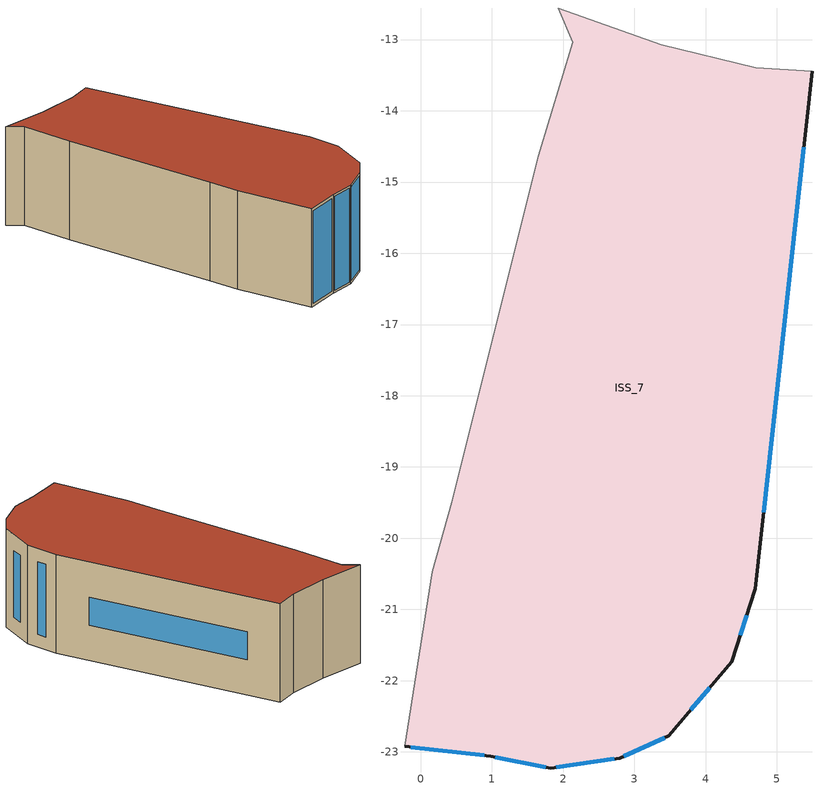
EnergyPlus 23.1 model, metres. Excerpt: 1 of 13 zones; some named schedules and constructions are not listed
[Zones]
ISS_7
 floor outside (90.1-2019 Nonresidential CZ 0 Exterior Floor (Mass)): -0.22,-22.92 0.16,-20.47 0.44,-19.49 1.65,-14.64 2.13,-13.04 1.93,-12.56 3.38,-13.07 4.71,-13.4 5.5,-13.44 4.7,-20.71 4.37,-21.73 3.48,-22.77 2.8,-23.09 1.83,-23.22 0.98,-23.06 z9
 wall outside (90.1-2019 Nonresidential CZ 0 Exterior Wall (Mass)): -0.22,-22.92 0.98,-23.06 1.83,-23.22 2.8,-23.09 3.48,-22.77 4.37,-21.73 4.7,-20.71 5.5,-13.44 z9:12
 wall to ISS_0 (Interior Partition (Mass)_FLIPPED): 5.5,-13.44 4.71,-13.4 3.38,-13.07 1.93,-12.56 2.13,-13.04 1.65,-14.64 0.44,-19.49 z9:12
 wall to ISS_11 (Interior Partition (Mass)): 0.44,-19.49 0.16,-20.47 -0.22,-22.92 z9:12
 window (90.1-2019 Nonresidential CZ 0 Glazing (Operable)): -0.13,-22.93 0.89,-23.05 z9.09:11.91; 1.05,-23.07 1.76,-23.21 z9.07:11.93; 1.9,-23.21 2.72,-23.1 z9.08:11.92; 2.85,-23.06 3.43,-22.8 z9.06:11.94; 3.8,-22.41 4.06,-22.1 z9.48:11.52; 4.49,-21.36 4.58,-21.08 z9.39:11.61; 4.81,-19.64 5.38,-14.51 z10.07:10.93
 roof outside (90.1-2019 Nonresidential CZ 0 Exterior Roof (Mass)): -0.22,-22.92 0.98,-23.06 1.83,-23.22 2.8,-23.09 3.48,-22.77 4.37,-21.73 4.7,-20.71 5.5,-13.44 4.71,-13.4 3.38,-13.07 1.93,-12.56 2.13,-13.04 1.65,-14.64 0.44,-19.49 0.16,-20.47 z12
[Schedule:Week:Daily]
CoolAvail_ISS_9_2: fefa7470-6499-4d9c-b07b-9c7f88e447d1, a7dcafae-2906-446c-9b26-0086116a9b99, 3c5e5518-20ab-4da8-b48c-757ccb7e7b16, 54ed71e1-a682-4fa7-a082-a69a991a5405, 836c73d3-2576-4144-97e6-c70854d764d6, 880b13ef-80d1-48a6-8c94-5c4a55c71318, fa33bd47-d0f2-41b1-b05b-c4f59bf5be52, fefa7470-6499-4d9c-b07b-9c7f88e447d1, fefa7470-6499-4d9c-b07b-9c7f88e447d1, fefa7470-6499-4d9c-b07b-9c7f88e447d1, fefa7470-6499-4d9c-b07b-9c7f88e447d1, fefa7470-6499-4d9c-b07b-9c7f88e447d1
CoolAvail_ISS_9_3: a964d107-99e5-4c3f-80a4-b375b6296ccf, 2bf5643d-2712-495e-b11b-f71902a6beb9, 5cc6bdb1-05a1-42f5-8221-9d794d79924b, 2a3339b3-e2e2-45cf-b4ec-3f7e3fbc4b55, 3115536e-5706-4f12-9700-b6739fd72d3d, a417bc9b-de5d-478e-ac5a-152c6a4f7a89, fb0c9244-f965-4aaa-a2ea-ef8543a84256, a964d107-99e5-4c3f-80a4-b375b6296ccf, a964d107-99e5-4c3f-80a4-b375b6296ccf, a964d107-99e5-4c3f-80a4-b375b6296ccf, a964d107-99e5-4c3f-80a4-b375b6296ccf, a964d107-99e5-4c3f-80a4-b375b6296ccf
CoolAvail_ISS_9_4: 6da0d640-41d6-4d81-b6cd-84a96e27eb92, dc335e7b-e40b-45d7-a3b8-b3f38785f657, 0a8c2671-be92-4c7e-aefa-c823da672600, 25096b80-bc5d-4046-ae34-9a421a7ba3f3, 17924a3c-c327-41d2-8c3e-03fad28696f8, 5b6cb459-1bee-44b7-8ed4-1532ec9fd585, dc335e7b-e40b-45d7-a3b8-b3f38785f657, 6da0d640-41d6-4d81-b6cd-84a96e27eb92, 6da0d640-41d6-4d81-b6cd-84a96e27eb92, 6da0d640-41d6-4d81-b6cd-84a96e27eb92, 6da0d640-41d6-4d81-b6cd-84a96e27eb92, 6da0d640-41d6-4d81-b6cd-84a96e27eb92
CoolAvail_ISS_9_5: 1b2b79ad-1cd5-4e6e-8a93-2c334258d025, 7fac5dca-6247-45cd-8dfd-59ff1113f6d2, 0d3f302e-39b3-46db-91ad-ebb567b88478, 2ed8bb58-8f91-4013-ab6e-6fc83ace663d, 6d769ada-60ce-4cc0-b9dc-2cb87715f69f, 34333be0-0b36-417a-bdaa-6125df437898, 1771ffd5-caa0-4928-820c-20e77cdef4f0, 1b2b79ad-1cd5-4e6e-8a93-2c334258d025, 1b2b79ad-1cd5-4e6e-8a93-2c334258d025, 1b2b79ad-1cd5-4e6e-8a93-2c334258d025, 1b2b79ad-1cd5-4e6e-8a93-2c334258d025, 1b2b79ad-1cd5-4e6e-8a93-2c334258d025
CoolAvail_ISS_9_6: 5786a1c6-38cc-438a-a068-25cba8108d9f, 99714c36-b1d6-4269-a341-3a8989bea4df, b6e89017-2100-4019-9f46-5af95941ae45, ad3a6a62-cc7b-4c7e-a7e5-a267f50f4db2, 9b5191b9-2555-434d-b0ed-037681804869, 77e88983-67f6-4b44-98dd-3054537edaa1, dbd4606c-3431-4140-add9-9da3cfab12af, 5786a1c6-38cc-438a-a068-25cba8108d9f, 5786a1c6-38cc-438a-a068-25cba8108d9f, 5786a1c6-38cc-438a-a068-25cba8108d9f, 5786a1c6-38cc-438a-a068-25cba8108d9f, 5786a1c6-38cc-438a-a068-25cba8108d9f
CoolAvail_ISS_9_7: c21ce18f-258a-42b2-8b25-b9ab2e27f413, b43b7172-e3fb-4373-bdc9-8f749b47d15a, bf85736a-8573-442e-bd85-ff585c752e59, 517003f4-7d9d-40fb-96d9-487fb39c5bf8, d911e7df-975a-4f11-9ff0-e05dcd8c4814, ecacc597-b4bd-4c38-8eed-319bf132f5de, d5c7f0f5-559e-4bac-bf6a-45cfbae4ef2a, c21ce18f-258a-42b2-8b25-b9ab2e27f413, c21ce18f-258a-42b2-8b25-b9ab2e27f413, c21ce18f-258a-42b2-8b25-b9ab2e27f413, c21ce18f-258a-42b2-8b25-b9ab2e27f413, c21ce18f-258a-42b2-8b25-b9ab2e27f413
CoolAvail_ISS_9_8: c855a87a-381b-46c5-9509-19cdc15a7f16, 301e79a2-4036-4552-9288-b8d9b4fa0011, 93b745e8-7b9f-4e30-bf71-441b1fdfacd8, e88b8bb8-62ab-4327-a7bc-c4fc003f64de, bbe2ed1d-55af-43bf-9d37-65de6e4a3dd3, 0d434c85-d0d1-4a07-af58-6785c255dbec, 12531b47-a778-409a-afc3-5f5a1a383e38, c855a87a-381b-46c5-9509-19cdc15a7f16, c855a87a-381b-46c5-9509-19cdc15a7f16, c855a87a-381b-46c5-9509-19cdc15a7f16, c855a87a-381b-46c5-9509-19cdc15a7f16, c855a87a-381b-46c5-9509-19cdc15a7f16
CoolAvail_ISS_9_9: 0e76d949-a282-46ec-b801-109060926de2, b4f32424-d3d6-4af7-a79c-c04e2e11757a, 12531b47-a778-409a-afc3-5f5a1a383e38, e719e640-7e00-489b-8edd-bfe7804a2d2a, b5618662-c7cc-49cd-b34e-3453c7b254f5, 1922962d-f5d9-4df7-88ca-7a33a5eb062f, dd18dc81-d582-4864-a0d4-3ada93574e7f, 0e76d949-a282-46ec-b801-109060926de2, 0e76d949-a282-46ec-b801-109060926de2, 0e76d949-a282-46ec-b801-109060926de2, 0e76d949-a282-46ec-b801-109060926de2, 0e76d949-a282-46ec-b801-109060926de2
CoolAvail_ISS_9_10: f2bd7b92-6a91-4a89-8048-be345e62b38b, 12531b47-a778-409a-afc3-5f5a1a383e38, cb1b75e0-4137-4ada-927f-2a61dd554a3e, 09a565fc-3c68-4068-ac26-319aca6ba4b6, 816801dc-b40d-4246-9c25-0442f06b9d2d, 4eb1512c-ff09-472e-9494-275f9ae03200, 5d9c1a4a-b97f-4733-94bd-e5325f87bb21, f2bd7b92-6a91-4a89-8048-be345e62b38b, f2bd7b92-6a91-4a89-8048-be345e62b38b, f2bd7b92-6a91-4a89-8048-be345e62b38b, f2bd7b92-6a91-4a89-8048-be345e62b38b, f2bd7b92-6a91-4a89-8048-be345e62b38b
CoolAvail_ISS_9_11: 12531b47-a778-409a-afc3-5f5a1a383e38, 2626e346-23d2-4094-83a7-631a79799c78, 0bedf773-e20a-4acd-be5e-dfccc22e870d, 24e94fec-3535-439c-998b-a71de5d75a6d, d685fd45-53cd-4718-a5ea-5b6e2e856276, 3d46383b-c6ac-4ba4-9cc0-c0f1da04c7fa, 770208d9-5b4d-4cf1-9200-3452b372fe61, 12531b47-a778-409a-afc3-5f5a1a383e38, 12531b47-a778-409a-afc3-5f5a1a383e38, 12531b47-a778-409a-afc3-5f5a1a383e38, 12531b47-a778-409a-afc3-5f5a1a383e38, 12531b47-a778-409a-afc3-5f5a1a383e38
CoolAvail_ISS_9_12: 2a49bd9e-9915-47a3-954b-a32c9e47500b, 9e08d60f-c9da-484f-bf9e-7837ddd3a511, 85e938f2-61f0-4092-8ec3-83b8dffe3a66, 8ebf287d-460c-41da-8c03-126490aeafa5, 22e4fa96-4470-425b-901e-3615cbdfe0e1, 40eb410b-8b97-46fa-b254-2115dea6cfaa, 4159b8c2-2a64-4123-9940-32357fc1731d, 2a49bd9e-9915-47a3-954b-a32c9e47500b, 2a49bd9e-9915-47a3-954b-a32c9e47500b, 2a49bd9e-9915-47a3-954b-a32c9e47500b, 2a49bd9e-9915-47a3-954b-a32c9e47500b, 2a49bd9e-9915-47a3-954b-a32c9e47500b
CoolAvail_ISS_9_13: 384848ea-7a93-4560-b8ee-ec5266d10625, 614eb25d-e5b8-4107-b54b-5d4158fd9056, 59b33663-589d-48c1-a5c1-6e20830883ec, 6ba29500-ac7b-4d70-ac47-6c007b368cfb, 132cd3ec-a83f-49cf-8648-a09370be4941, f1fc106d-a514-46ef-bff2-05a4dc8aca2f, bdc6b1a4-79d0-4c65-b25e-944cb2d2051c, 384848ea-7a93-4560-b8ee-ec5266d10625, 384848ea-7a93-4560-b8ee-ec5266d10625, 384848ea-7a93-4560-b8ee-ec5266d10625, 384848ea-7a93-4560-b8ee-ec5266d10625, 384848ea-7a93-4560-b8ee-ec5266d10625
CoolAvail_ISS_9_14: da2abcf1-a83d-4caf-99ac-7c2a62dbec30, 70f22cb4-fad8-4aff-b708-de0332d0e58b, b07bd2ae-9cba-45b5-94c7-ce2a78ca4f52, ad638a53-e99d-4644-a045-98fca4859651, fa417855-4ce0-4d2e-8270-c4067d276175, e9d39820-b5ab-4219-8fdb-1f6ea82e7d9a, e7a75f08-2c2f-4d5a-9285-086150afe440, da2abcf1-a83d-4caf-99ac-7c2a62dbec30, da2abcf1-a83d-4caf-99ac-7c2a62dbec30, da2abcf1-a83d-4caf-99ac-7c2a62dbec30, da2abcf1-a83d-4caf-99ac-7c2a62dbec30, da2abcf1-a83d-4caf-99ac-7c2a62dbec30
CoolAvail_ISS_9_15: bf8d8d08-b5da-4eab-ab81-c7e2bc4feb84, 46694bac-1659-4936-ac25-1dc587c6151e, a7b93b7c-bb0d-4569-8ab5-263289a88eca, a6f73b0e-533f-4f09-9ae1-883daf27fab8, 7b0ea395-4744-4def-9f57-029d3dd74e19, 08c1e39c-960a-433e-9073-45c2b326f8cf, 9e58fef7-265b-4234-b35d-6513099853ff, bf8d8d08-b5da-4eab-ab81-c7e2bc4feb84, bf8d8d08-b5da-4eab-ab81-c7e2bc4feb84, bf8d8d08-b5da-4eab-ab81-c7e2bc4feb84, bf8d8d08-b5da-4eab-ab81-c7e2bc4feb84, bf8d8d08-b5da-4eab-ab81-c7e2bc4feb84
CoolAvail_ISS_9_16: 3b99b908-b67b-4082-9c57-f14cd4e20175, dcbf5a53-533c-48f1-bc7a-10c307c2ce74, 621fc430-6fa7-41aa-8575-27ae71a9f12b, 200463b3-062d-4a1d-bf36-fed1ff2f7d55, 7b2f8ec2-5717-4fe3-bdd1-4fc2317bb685, e6926a56-27a5-4f4a-8ddb-61bd12851976, b85d8ef4-832d-42d6-8bbc-591c5725e4ae, 3b99b908-b67b-4082-9c57-f14cd4e20175, 3b99b908-b67b-4082-9c57-f14cd4e20175, 3b99b908-b67b-4082-9c57-f14cd4e20175, 3b99b908-b67b-4082-9c57-f14cd4e20175, 3b99b908-b67b-4082-9c57-f14cd4e20175
CoolAvail_ISS_9_17: faf318e1-52bb-44b2-9559-41b3001244a9, c66cfd29-5af9-4e6c-a3ee-f7fb6640c622, fb7c023f-ec03-413f-b07d-d92b9ac5b466, 46f68e28-e864-40da-a2bf-d5357412eaba, 4700d6ba-9606-44f7-8714-5d4f0055c1bd, 7d5eb8ac-639b-46e3-bfbf-afe987bda89d, bb15e84b-718d-49d9-a2ed-4de5b00f072d, faf318e1-52bb-44b2-9559-41b3001244a9, faf318e1-52bb-44b2-9559-41b3001244a9, faf318e1-52bb-44b2-9559-41b3001244a9, faf318e1-52bb-44b2-9559-41b3001244a9, faf318e1-52bb-44b2-9559-41b3001244a9
CoolAvail_ISS_9_18: c71ad370-f608-45ec-94ff-412ab9c8d591, dc39d774-00dd-4167-add5-508ae4c5a254, aaaaf936-ef6c-4fa6-9fe8-a1a3edeff047, c71ad370-f608-45ec-94ff-412ab9c8d591, 85667b0f-253c-4fc0-b1a3-b59c0e00e3e3, f12a5308-02be-4f39-b291-fa425260f8d2, 39a611e9-6e07-44f2-bfbf-68aadf2830ba, c71ad370-f608-45ec-94ff-412ab9c8d591, c71ad370-f608-45ec-94ff-412ab9c8d591, c71ad370-f608-45ec-94ff-412ab9c8d591, c71ad370-f608-45ec-94ff-412ab9c8d591, c71ad370-f608-45ec-94ff-412ab9c8d591
CoolAvail_ISS_9_19: cf4da5fc-813a-42c6-a8cf-2b9b26fcd408, 5b5307dd-8704-4429-9e64-81538c3ab81d, 72f27e0f-b599-4d81-9918-0a94f5cc3f49, 47d734c6-dcec-4011-bd95-46f6d7a86160, 9cf70d63-5f0f-41fb-a418-96e44ca164e6, 6548734e-50a1-4eab-b1a1-846b9a044538, 5218c88c-08ca-4979-97bd-068abec87058, cf4da5fc-813a-42c6-a8cf-2b9b26fcd408, cf4da5fc-813a-42c6-a8cf-2b9b26fcd408, cf4da5fc-813a-42c6-a8cf-2b9b26fcd408, cf4da5fc-813a-42c6-a8cf-2b9b26fcd408, cf4da5fc-813a-42c6-a8cf-2b9b26fcd408
CoolAvail_ISS_9_20: 4a28bebf-378b-4e0c-98c7-5912cbc0f532, 3acbb844-98a0-44dd-9f8c-a763c2830a79, cf4da5fc-813a-42c6-a8cf-2b9b26fcd408, 88bcd4fe-2e18-43e4-966d-ed453cccf67b, 3cb64b28-6660-477c-87e6-b5ec23b45f9e, fff63c10-cad4-4c0c-a8a8-9c0b9824a16e, 31665143-5f46-4cf0-bce6-529c360b87a2, 4a28bebf-378b-4e0c-98c7-5912cbc0f532, 4a28bebf-378b-4e0c-98c7-5912cbc0f532, 4a28bebf-378b-4e0c-98c7-5912cbc0f532, 4a28bebf-378b-4e0c-98c7-5912cbc0f532, 4a28bebf-378b-4e0c-98c7-5912cbc0f532
CoolAvail_ISS_9_21: 10ea3e9c-c8e4-4c9f-9a24-6f8235490943, 7fac5dca-6247-45cd-8dfd-59ff1113f6d2, fdb1ab0e-c8ed-4873-981d-3b4b36397622, fa0bea73-c2e6-45e3-96d8-af98ac851d88, 41617b40-5751-42f6-8f46-a5aadaf03c91, b0a7b671-b70a-4647-ab0c-9003cefbd400, 939bb1c0-6e51-47b4-9cfe-0db9ee19da19, 10ea3e9c-c8e4-4c9f-9a24-6f8235490943, 10ea3e9c-c8e4-4c9f-9a24-6f8235490943, 10ea3e9c-c8e4-4c9f-9a24-6f8235490943, 10ea3e9c-c8e4-4c9f-9a24-6f8235490943, 10ea3e9c-c8e4-4c9f-9a24-6f8235490943
CoolAvail_ISS_9_22: 820141ac-03eb-4e58-a5b8-6f2c45d92f95, ca7a26c0-72df-4689-81e8-63cdea68c050, d67e7feb-ccfe-464f-92c3-b16381141cd6, cebbc58f-77ce-4730-93be-abe6f592f073, bd45c754-21c7-4c35-83bf-dd566571be01, 3880684c-4c2a-4487-a7e7-7d189b46f996, 6e76de09-a941-4bd2-b96f-27ccec68bb94, 820141ac-03eb-4e58-a5b8-6f2c45d92f95, 820141ac-03eb-4e58-a5b8-6f2c45d92f95, 820141ac-03eb-4e58-a5b8-6f2c45d92f95, 820141ac-03eb-4e58-a5b8-6f2c45d92f95, 820141ac-03eb-4e58-a5b8-6f2c45d92f95
CoolAvail_ISS_9_23: d70b2462-30a3-417d-9b55-76244d579941, 15f13d3f-b812-470b-b1af-9bdc06affd63, 5b780c38-c860-4b71-bae9-05cf259ed1fe, e1876e78-e687-400e-be40-ea94c5217d87, 8fdf88a8-82d9-410f-843e-46d4e1988e20, 597babd5-8b72-400e-8490-dbf98d6e2a09, 6da934b6-2253-4638-820a-9997a3fc5da8, d70b2462-30a3-417d-9b55-76244d579941, d70b2462-30a3-417d-9b55-76244d579941, d70b2462-30a3-417d-9b55-76244d579941, d70b2462-30a3-417d-9b55-76244d579941, d70b2462-30a3-417d-9b55-76244d579941
CoolAvail_ISS_9_24: 475d144a-8d13-4d58-a2da-3ab2e93dc7e7, 789598b5-f611-412a-b310-098c0f691a5d, 755330d8-1b22-4534-a02a-c53480b3a4e5, f78329c8-9ffc-489f-a2f5-fb6cb1761558, b2c2869d-ed13-4fac-99c7-aaf49e3b7844, 090aaad5-a128-486d-b200-6d922c48acf5, 44e7aa45-dbd7-4abf-8184-9797e4b36311, 475d144a-8d13-4d58-a2da-3ab2e93dc7e7, 475d144a-8d13-4d58-a2da-3ab2e93dc7e7, 475d144a-8d13-4d58-a2da-3ab2e93dc7e7, 475d144a-8d13-4d58-a2da-3ab2e93dc7e7, 475d144a-8d13-4d58-a2da-3ab2e93dc7e7
CoolAvail_ISS_9_25: 2b311644-3143-4e4f-ad19-09aa724a8dff, fe849b11-955d-4684-bbd0-a1e9b4aa19b6, 2e6fd446-64fd-454b-83e0-e820f9a5f52d, 9d987cba-2a7a-496d-b90f-662575cd5dd9, 59074af8-0a25-4315-856b-2edfad9a8916, 3a1e6eef-4dd5-40d8-a92a-1dea604d18d4, 01b983bd-2d17-4f0a-968b-3c204645bb15, 2b311644-3143-4e4f-ad19-09aa724a8dff, 2b311644-3143-4e4f-ad19-09aa724a8dff, 2b311644-3143-4e4f-ad19-09aa724a8dff, 2b311644-3143-4e4f-ad19-09aa724a8dff, 2b311644-3143-4e4f-ad19-09aa724a8dff
CoolAvail_ISS_9_26: 545cab68-ce3c-483e-81aa-25f490a46d86, e9d7cb86-8601-40d2-95b1-3c92e2f1f32f, e268dd3c-0642-40bb-803e-666368799ee4, ae668b5a-15f4-4d0c-9872-3a52cf0d1db1, c3fa998d-de58-419b-80c0-a574417382d2, 7d81ac5d-b26f-415c-8e6a-4ece4cfa260c, a498241e-d729-40bc-991e-5e8d708b7bc9, 545cab68-ce3c-483e-81aa-25f490a46d86, 545cab68-ce3c-483e-81aa-25f490a46d86, 545cab68-ce3c-483e-81aa-25f490a46d86, 545cab68-ce3c-483e-81aa-25f490a46d86, 545cab68-ce3c-483e-81aa-25f490a46d86
CoolAvail_ISS_9_27: e013dee8-fee1-44bd-93ae-b3065944c017, d6b96865-a13e-4037-9788-64715abd1b9b, 8b5f9b8a-5b1f-4d82-ae2a-c83ae0d0c6d3, fe860b76-c3cd-4067-b260-22ef71d79255, 1038f0ee-0592-4279-8759-f8a5b7ff0be9, 38166ebe-7deb-496d-aee1-63fe53fd5d6f, f328ec1c-159e-4b23-a9ba-813a56d7d32e, e013dee8-fee1-44bd-93ae-b3065944c017, e013dee8-fee1-44bd-93ae-b3065944c017, e013dee8-fee1-44bd-93ae-b3065944c017, e013dee8-fee1-44bd-93ae-b3065944c017, e013dee8-fee1-44bd-93ae-b3065944c017
CoolAvail_ISS_9_28: e95ca637-2c29-443c-aac9-ba59b1dee0f8, b6064c5e-1f52-49ba-bab2-bca20717d0fd, 868b4ff2-61c0-4b7b-9a5f-ca60dd09d27a, 08289204-ecfb-4d65-829f-a1414e8ace1a, 46f68e28-e864-40da-a2bf-d5357412eaba, f83a6363-48d5-4fba-9f21-57b9a9ad5f78, 10ea3e9c-c8e4-4c9f-9a24-6f8235490943, e95ca637-2c29-443c-aac9-ba59b1dee0f8, e95ca637-2c29-443c-aac9-ba59b1dee0f8, e95ca637-2c29-443c-aac9-ba59b1dee0f8, e95ca637-2c29-443c-aac9-ba59b1dee0f8, e95ca637-2c29-443c-aac9-ba59b1dee0f8
CoolAvail_ISS_9_29: 571d3694-669f-439a-bcb0-6cf6216108a2, 1a79cb03-f92c-4589-8d75-bc6275836837, 8661a43f-711f-4b17-8503-5213d123ea7a, a0229f07-dc1c-4560-a905-13b11cc59c09, 46f68e28-e864-40da-a2bf-d5357412eaba, 46f68e28-e864-40da-a2bf-d5357412eaba, a568f926-99aa-414a-a7ea-b3768ceeb753, 571d3694-669f-439a-bcb0-6cf6216108a2, 571d3694-669f-439a-bcb0-6cf6216108a2, 571d3694-669f-439a-bcb0-6cf6216108a2, 571d3694-669f-439a-bcb0-6cf6216108a2, 571d3694-669f-439a-bcb0-6cf6216108a2
CoolAvail_ISS_9_30: 45061b19-febd-4526-9570-1f21a7086f0c, 12531b47-a778-409a-afc3-5f5a1a383e38, 59666eb1-6c28-46bb-940b-6ca59630d910, cd744dcf-dce2-4d4b-a7f8-daa602f3d211, 0ca7b911-3826-4d48-a57a-7394f15a51f2, f6108009-b0aa-49ae-94be-0677e594ceb6, 820c4c58-c42d-41e9-b215-4e7bf05f5197, 45061b19-febd-4526-9570-1f21a7086f0c, 45061b19-febd-4526-9570-1f21a7086f0c, 45061b19-febd-4526-9570-1f21a7086f0c, 45061b19-febd-4526-9570-1f21a7086f0c, 45061b19-febd-4526-9570-1f21a7086f0c
CoolAvail_ISS_9_31: 9cc47e2c-ee00-4099-96b8-4162a42716a7, 88bcd4fe-2e18-43e4-966d-ed453cccf67b, 8661a43f-711f-4b17-8503-5213d123ea7a, 10df2edd-0f84-4e5f-b701-53d8b9d13dc2, 2a0d46ec-18cd-4a02-8e4a-311bff42c3ea, cb1b3717-686f-4d32-bbe1-ea75913f93bd, fc997b3a-f9f1-40cb-b1c0-d35cee9c5c25, 9cc47e2c-ee00-4099-96b8-4162a42716a7, 9cc47e2c-ee00-4099-96b8-4162a42716a7, 9cc47e2c-ee00-4099-96b8-4162a42716a7, 9cc47e2c-ee00-4099-96b8-4162a42716a7, 9cc47e2c-ee00-4099-96b8-4162a42716a7
CoolAvail_ISS_9_32: fa8c74fe-c95d-4660-b85a-88cf6b44ead0, 185236a1-42cc-4378-8d2a-f0c687be8152, 646e6a7b-e232-4f54-a341-6ea0961270c4, 5ef0380c-8530-4672-89b2-d0053777c4b0, 184a39fc-adbe-4550-bd70-535d58a703fa, 72b43716-8d98-4033-a577-9813a5c5ed84, a2b35108-d538-4e8f-9979-27f03970389e, fa8c74fe-c95d-4660-b85a-88cf6b44ead0, fa8c74fe-c95d-4660-b85a-88cf6b44ead0, fa8c74fe-c95d-4660-b85a-88cf6b44ead0, fa8c74fe-c95d-4660-b85a-88cf6b44ead0, fa8c74fe-c95d-4660-b85a-88cf6b44ead0
CoolAvail_ISS_9_33: 5494cabf-0719-4997-ac73-9b5e24d4f528, 6db75396-19b1-46b9-8235-e91e69c05566, 872ae464-bc5c-41e4-ab98-84459ce587c9, 91d1037a-2dc5-4426-b058-420dc496d604, b169fd0d-a363-4637-a59b-2c954cb74e7c, fdb1ab0e-c8ed-4873-981d-3b4b36397622, 7196ffaf-b576-46e3-aa76-b70bf992a3f0, 5494cabf-0719-4997-ac73-9b5e24d4f528, 5494cabf-0719-4997-ac73-9b5e24d4f528, 5494cabf-0719-4997-ac73-9b5e24d4f528, 5494cabf-0719-4997-ac73-9b5e24d4f528, 5494cabf-0719-4997-ac73-9b5e24d4f528
CoolAvail_ISS_9_34: ea04392c-e9c8-4168-be16-abac06a691cf, 99dec3e1-bac3-4d96-8738-6f196348ee5c, f8c5082e-a237-4130-a017-d6e29cf6c566, 0bacbfc9-5ecd-42bf-937d-7f05193bacb1, 9338b558-b06d-40e3-98d1-683436e893bc, cbcac942-5ac6-497f-90c1-b73735c17716, ce094aa2-080d-43a6-8362-0479873b68df, ea04392c-e9c8-4168-be16-abac06a691cf, ea04392c-e9c8-4168-be16-abac06a691cf, ea04392c-e9c8-4168-be16-abac06a691cf, ea04392c-e9c8-4168-be16-abac06a691cf, ea04392c-e9c8-4168-be16-abac06a691cf
CoolAvail_ISS_9_35: d8a31d8f-75b0-446f-8f73-4dab2d5eed0f, 3d3f794c-1ec6-4740-9d07-d3bc5787070e, 600e6f81-509e-41a3-bf2a-7f4d4cd3f12d, fb8483dc-7f45-461b-b657-57cfb4a0f116, dbd4606c-3431-4140-add9-9da3cfab12af, 47ade2ef-f521-4468-a89a-ca1d94eb3f8d, 865ad902-8718-419c-ba38-6eb7f9723016, d8a31d8f-75b0-446f-8f73-4dab2d5eed0f, d8a31d8f-75b0-446f-8f73-4dab2d5eed0f, d8a31d8f-75b0-446f-8f73-4dab2d5eed0f, d8a31d8f-75b0-446f-8f73-4dab2d5eed0f, d8a31d8f-75b0-446f-8f73-4dab2d5eed0f
CoolAvail_ISS_9_36: 5bfff525-f3c7-4879-bdef-dd42af90710c, 4a28bebf-378b-4e0c-98c7-5912cbc0f532, b922b942-fdab-4a96-9b47-d4432acc14f1, 28b5e9c5-ec92-4bc0-880e-c13979e5b68a, 9e27aeda-e383-459f-8111-847aee1a07f8, 5b833201-b28d-4821-8bcc-1962c3eedb27, 2e6fd446-64fd-454b-83e0-e820f9a5f52d, 5bfff525-f3c7-4879-bdef-dd42af90710c, 5bfff525-f3c7-4879-bdef-dd42af90710c, 5bfff525-f3c7-4879-bdef-dd42af90710c, 5bfff525-f3c7-4879-bdef-dd42af90710c, 5bfff525-f3c7-4879-bdef-dd42af90710c
CoolAvail_ISS_9_37: 46f68e28-e864-40da-a2bf-d5357412eaba, 3a127710-7443-45f8-9489-889a76faaeff, eb2fa523-9aea-4a86-822f-7402be31336a, 85ee5b97-4fa1-480e-a81b-23baca38898e, c1d74090-dc97-4b67-bd84-a8115544f061, 836c73d3-2576-4144-97e6-c70854d764d6, 0b6cf2cc-02c6-4932-88ad-d99945c2565a, 46f68e28-e864-40da-a2bf-d5357412eaba, 46f68e28-e864-40da-a2bf-d5357412eaba, 46f68e28-e864-40da-a2bf-d5357412eaba, 46f68e28-e864-40da-a2bf-d5357412eaba, 46f68e28-e864-40da-a2bf-d5357412eaba
CoolAvail_ISS_9_38: 5b44b215-89ad-466a-9d7a-e6cb0c1999ba, 88c201f4-a5f6-491a-bc11-c75b9bd2e93f, 5bfff525-f3c7-4879-bdef-dd42af90710c, 454b3b25-2b2f-49a6-8bed-e14204a32b55, 744dab85-5a37-4e81-9f92-61f0bdaf9431, 3e861000-1ec8-46bf-b579-71132bfb23a5, 2a9cda35-25b3-4e50-900b-b9b739b834aa, 5b44b215-89ad-466a-9d7a-e6cb0c1999ba, 5b44b215-89ad-466a-9d7a-e6cb0c1999ba, 5b44b215-89ad-466a-9d7a-e6cb0c1999ba, 5b44b215-89ad-466a-9d7a-e6cb0c1999ba, 5b44b215-89ad-466a-9d7a-e6cb0c1999ba
CoolAvail_ISS_9_39: d05bd24d-796b-48bf-8bc5-fa42b119640c, 5b0ed4c9-7ceb-4b8c-a43c-ed9929f58d1e, 42116582-086e-478e-a545-e69779dd8a52, da6a2a0d-ac28-4011-a787-516f61c1a55f, 7ab4d364-6ba9-438d-8f5d-1eddf824954b, 24ef2dfb-7799-47fd-aa30-c4119d08dbd6, 46f68e28-e864-40da-a2bf-d5357412eaba, d05bd24d-796b-48bf-8bc5-fa42b119640c, d05bd24d-796b-48bf-8bc5-fa42b119640c, d05bd24d-796b-48bf-8bc5-fa42b119640c, d05bd24d-796b-48bf-8bc5-fa42b119640c, d05bd24d-796b-48bf-8bc5-fa42b119640c
CoolAvail_ISS_9_40: a0229f07-dc1c-4560-a905-13b11cc59c09, 7c36500b-8f66-47ac-915e-d734a9855751, 8be4abe7-000c-42f9-aa1f-6b8a2ac92743, 2e27c99f-a5c0-4f60-9206-11009ee6b478, 814d7899-a77d-42ff-af6e-11b54aa89900, db5997a3-e434-4ba0-9f3c-0db9acbed074, 1fd36c70-2295-48b5-9395-b3c8fa6ed09c, a0229f07-dc1c-4560-a905-13b11cc59c09, a0229f07-dc1c-4560-a905-13b11cc59c09, a0229f07-dc1c-4560-a905-13b11cc59c09, a0229f07-dc1c-4560-a905-13b11cc59c09, a0229f07-dc1c-4560-a905-13b11cc59c09
CoolAvail_ISS_9_41: 2a72a13d-5e4b-44db-ad01-76264dc349fa, 51ef5e7c-7b1d-4df3-9b0a-0fbe2372d03c, 6122a214-3f2d-4de6-bf8e-379ec44e7dd8, 803fcd09-69c6-40dd-9b35-5d7ac15a68d8, 2538803e-4c51-472b-b103-07a3d55689f9, a272fd6b-d428-4692-ada8-1e738b84d36b, adef7895-6f02-48d0-9f4d-54e5f1119188, 2a72a13d-5e4b-44db-ad01-76264dc349fa, 2a72a13d-5e4b-44db-ad01-76264dc349fa, 2a72a13d-5e4b-44db-ad01-76264dc349fa, 2a72a13d-5e4b-44db-ad01-76264dc349fa, 2a72a13d-5e4b-44db-ad01-76264dc349fa
CoolAvail_ISS_9_42: 78c93035-ebce-4343-b1a8-f86602726ac7, 604badd7-400e-43fb-bd32-c34a42cb7ecd, 0c0d324b-0d6b-4f90-bb7c-1137a90bd877, c10c4fbe-61ee-4d52-8bae-482017d4afb2, df0bba37-3d70-4a9e-bf06-86b61b93159a, 3cb0e0dd-037d-4dde-8597-6468a4d6918c, 125e9192-c0aa-4bd7-8597-20248584bc62, 78c93035-ebce-4343-b1a8-f86602726ac7, 78c93035-ebce-4343-b1a8-f86602726ac7, 78c93035-ebce-4343-b1a8-f86602726ac7, 78c93035-ebce-4343-b1a8-f86602726ac7, 78c93035-ebce-4343-b1a8-f86602726ac7
CoolAvail_ISS_9_43: d6dcf4c3-3c31-4ad2-a140-0da0cadc56a7, 99ba14a1-6c44-4f38-ba13-93252c98763a, 330628cd-783c-4e4e-861e-a357226f984d, 41c35824-3f9f-43df-8edd-b30b44d2a37a, 478a7a83-7c34-47a1-80c9-d558c050b604, f7b08b5d-0dda-45f4-8219-4d22e9f62385, b39bc4c5-9218-422b-b413-d69710c60b74, d6dcf4c3-3c31-4ad2-a140-0da0cadc56a7, d6dcf4c3-3c31-4ad2-a140-0da0cadc56a7, d6dcf4c3-3c31-4ad2-a140-0da0cadc56a7, d6dcf4c3-3c31-4ad2-a140-0da0cadc56a7, d6dcf4c3-3c31-4ad2-a140-0da0cadc56a7
CoolAvail_ISS_9_44: 78e55134-c146-4401-bc54-34c713d829d2, bdb04c5f-5c95-4945-8cfd-93e3131f8926, 6c612a57-929d-4dfc-8748-f7e01d78e87b, 73f8adfb-2b02-49ce-b917-dc74dc9f2e5f, 4a56945c-6f69-44a9-8f50-3a34e26c2db6, a6698840-9b46-4a97-bcc8-f7cda19bc93f, 2fb50c63-efcc-41cf-b813-91b9eca99eb9, 78e55134-c146-4401-bc54-34c713d829d2, 78e55134-c146-4401-bc54-34c713d829d2, 78e55134-c146-4401-bc54-34c713d829d2, 78e55134-c146-4401-bc54-34c713d829d2, 78e55134-c146-4401-bc54-34c713d829d2
CoolAvail_ISS_9_45: 768736c6-1e3d-478b-935d-de285d9124b7, 12531b47-a778-409a-afc3-5f5a1a383e38, ad1631eb-f151-4929-a83b-de4f56066a8f, 22b36ce7-05db-412a-9cf0-3c84da4ce7ab, 42116582-086e-478e-a545-e69779dd8a52, 053eccda-6cb1-4086-9d93-7d8252609908, 768736c6-1e3d-478b-935d-de285d9124b7, 768736c6-1e3d-478b-935d-de285d9124b7, 768736c6-1e3d-478b-935d-de285d9124b7, 768736c6-1e3d-478b-935d-de285d9124b7, 768736c6-1e3d-478b-935d-de285d9124b7, 768736c6-1e3d-478b-935d-de285d9124b7
CoolAvail_ISS_9_46: 112c67cb-92bf-435b-ae7b-1489d35ec978, 604badd7-400e-43fb-bd32-c34a42cb7ecd, 403f3a57-031d-411d-a35e-dd83f031fb06, 9fe8c835-75a3-47c4-8fd8-73a2e7829854, 1bd8f6d5-efdc-47d3-8767-3f77d1b1a966, c5cf582d-59e6-4231-a916-9f151ef5aff2, c0f120cf-fb1f-410e-a31c-d27ab80a34c5, 112c67cb-92bf-435b-ae7b-1489d35ec978, 112c67cb-92bf-435b-ae7b-1489d35ec978, 112c67cb-92bf-435b-ae7b-1489d35ec978, 112c67cb-92bf-435b-ae7b-1489d35ec978, 112c67cb-92bf-435b-ae7b-1489d35ec978
CoolAvail_ISS_9_47: 1b55bb03-ed1a-46cd-a726-b8643300a78f, ac87f1b8-a690-45cb-baaa-ac4409d26367, 6f1bff23-3d9b-4e3a-b3b2-22b0721e3ef4, f8be8b45-04d6-4e99-9c00-b5c0ca24a190, e5bc79c3-6e81-44bb-bf70-967e13f0bdad, 3218934a-0097-4794-a98d-c844a32a225b, fb536831-2a13-453a-abd2-06d308c2a27d, 1b55bb03-ed1a-46cd-a726-b8643300a78f, 1b55bb03-ed1a-46cd-a726-b8643300a78f, 1b55bb03-ed1a-46cd-a726-b8643300a78f, 1b55bb03-ed1a-46cd-a726-b8643300a78f, 1b55bb03-ed1a-46cd-a726-b8643300a78f
CoolAvail_ISS_9_48: b2925905-6abb-4c02-abba-91a726e9064c, 3f169990-f9ce-4dbb-84c6-894221037448, 32e76b73-f0bd-4490-b05c-b073849b9779, 613dd8b9-d0cb-4047-99e2-85bffd7cc064, d19892b5-b04d-401b-b5eb-d2cb441ee56a, 233604b9-45ae-4392-af2f-cba5c79e4975, 68e656c7-341f-4366-9bd7-30d77fa6db42, b2925905-6abb-4c02-abba-91a726e9064c, b2925905-6abb-4c02-abba-91a726e9064c, b2925905-6abb-4c02-abba-91a726e9064c, b2925905-6abb-4c02-abba-91a726e9064c, b2925905-6abb-4c02-abba-91a726e9064c
CoolAvail_ISS_9_49: 74552c46-30ab-4759-94e8-63e3d1f7accb, d6e55a8f-bc87-45cd-9c9f-cd70924e27a5, 021e1a17-10e8-4b2d-b519-0cf3192cc715, d254b795-3fdf-4f39-80ff-e140f63d290e, 1d480875-807e-48c1-9200-7516ebc32ad7, 64881aca-a996-45d7-b077-b1b3d227525a, 4489f36e-e3c6-4e4b-bd5f-265baaedea73, 74552c46-30ab-4759-94e8-63e3d1f7accb, 74552c46-30ab-4759-94e8-63e3d1f7accb, 74552c46-30ab-4759-94e8-63e3d1f7accb, 74552c46-30ab-4759-94e8-63e3d1f7accb, 74552c46-30ab-4759-94e8-63e3d1f7accb
CoolAvail_ISS_9_50: 471115d3-0f87-48e8-b825-fac5a6f35d6c, 8be4abe7-000c-42f9-aa1f-6b8a2ac92743, 158876e2-13fd-4787-95ae-b86d372af880, 2a169ae8-9acd-4529-9eee-55b8eb574f1b, ca860249-6253-49f4-b145-16789525877a, 31280550-7689-42ee-840a-ab6c0e466e40, 720e0b40-1fdb-4e75-af50-1b9984cfd1a4, 471115d3-0f87-48e8-b825-fac5a6f35d6c, 471115d3-0f87-48e8-b825-fac5a6f35d6c, 471115d3-0f87-48e8-b825-fac5a6f35d6c, 471115d3-0f87-48e8-b825-fac5a6f35d6c, 471115d3-0f87-48e8-b825-fac5a6f35d6c
CoolAvail_ISS_9_51: 59112f08-b127-4301-906f-b836840b287e, bb00959c-f919-4aed-8de9-f9c1df3630f8, de2802b0-cc67-4408-8fd1-7e9211b10048, d257d055-b112-40be-82b2-c4495abe85c7, ddf9be1b-2dac-4bf2-9cbc-7e794f62100c, 49d97e55-3071-46c9-941b-d634227f9f2a, cb1b3717-686f-4d32-bbe1-ea75913f93bd, 59112f08-b127-4301-906f-b836840b287e, 59112f08-b127-4301-906f-b836840b287e, 59112f08-b127-4301-906f-b836840b287e, 59112f08-b127-4301-906f-b836840b287e, 59112f08-b127-4301-906f-b836840b287e
CoolAvail_ISS_9_52: 78bfa29d-fe78-4bb4-9f64-e69e04f39406, 78bfa29d-fe78-4bb4-9f64-e69e04f39406, 78bfa29d-fe78-4bb4-9f64-e69e04f39406, 78bfa29d-fe78-4bb4-9f64-e69e04f39406, 78bfa29d-fe78-4bb4-9f64-e69e04f39406, 78bfa29d-fe78-4bb4-9f64-e69e04f39406, 78bfa29d-fe78-4bb4-9f64-e69e04f39406, 78bfa29d-fe78-4bb4-9f64-e69e04f39406, 78bfa29d-fe78-4bb4-9f64-e69e04f39406, 78bfa29d-fe78-4bb4-9f64-e69e04f39406, 78bfa29d-fe78-4bb4-9f64-e69e04f39406, 78bfa29d-fe78-4bb4-9f64-e69e04f39406
NatVentAvail_ISS_9_0: 347d55b7-038e-4562-bce8-456b87efe422, 9497c3f9-e4f3-4ae8-9b5e-6f440661514e, 02c75c42-13c4-4a81-95b2-7d0787e539a0, 1f5bb4e1-6097-4445-aa30-08b131c5a8f0, 6a036ade-b22a-40b1-a59a-fc9928e33420, cdcac5e7-2935-42b6-a401-44e7ff1a3379, bb2921c9-3083-47d7-adc0-0439cd541f1d, 347d55b7-038e-4562-bce8-456b87efe422, 347d55b7-038e-4562-bce8-456b87efe422, 347d55b7-038e-4562-bce8-456b87efe422, 347d55b7-038e-4562-bce8-456b87efe422, 347d55b7-038e-4562-bce8-456b87efe422
NatVentAvail_ISS_9_1: 31e6458c-07ac-4517-9220-31c48d09a3b9, 808b53e7-b6eb-416f-b75c-5a60ae408371, 2a0bdd91-2ab7-455f-9d66-9f0dcc569485, 2f2a32ef-c756-4c4e-acc4-de23138b763c, 3d5812fc-4e48-4f03-85a1-51b9f05794ff, eed53eab-8b4b-4f1c-9231-a5dca8a631a8, 1a875456-26a8-41d9-bcb1-23a2e93c5b05, 31e6458c-07ac-4517-9220-31c48d09a3b9, 31e6458c-07ac-4517-9220-31c48d09a3b9, 31e6458c-07ac-4517-9220-31c48d09a3b9, 31e6458c-07ac-4517-9220-31c48d09a3b9, 31e6458c-07ac-4517-9220-31c48d09a3b9
NatVentAvail_ISS_9_2: 84ae7651-f4de-44b9-9899-2582cbdb995d, 495f6a35-d38b-4195-8a37-4b40f724b044, 3d5812fc-4e48-4f03-85a1-51b9f05794ff, a0e33699-6675-4571-9d88-4c12ba26899f, 9497c3f9-e4f3-4ae8-9b5e-6f440661514e, efa8682e-43cf-4f3c-b0e6-29221eeec237, 5867c58b-4625-41f3-b584-9ebb24ec32a8, 84ae7651-f4de-44b9-9899-2582cbdb995d, 84ae7651-f4de-44b9-9899-2582cbdb995d, 84ae7651-f4de-44b9-9899-2582cbdb995d, 84ae7651-f4de-44b9-9899-2582cbdb995d, 84ae7651-f4de-44b9-9899-2582cbdb995d
NatVentAvail_ISS_9_3: a818ccd2-c854-43d0-9f66-eb4bd9638d8e, 6e76de09-a941-4bd2-b96f-27ccec68bb94, fe6c31c8-0dda-4b75-81b7-5c1efcddb083, dda988eb-bae8-4d63-86a5-b6c0bda95034, 7a904727-3a56-424e-8116-60c6ad07f1dc, 347d55b7-038e-4562-bce8-456b87efe422, dd8d3e53-b593-4d87-9bc4-be4af5198a33, a818ccd2-c854-43d0-9f66-eb4bd9638d8e, a818ccd2-c854-43d0-9f66-eb4bd9638d8e, a818ccd2-c854-43d0-9f66-eb4bd9638d8e, a818ccd2-c854-43d0-9f66-eb4bd9638d8e, a818ccd2-c854-43d0-9f66-eb4bd9638d8e
NatVentAvail_ISS_9_4: 0c759d3e-a654-4724-93b5-70c13bc12d1d, 021d0772-810e-4e4b-8f2a-a1619a49f355, e0df6127-968f-45f9-8c87-5caeb0cafc55, bfaec549-311d-4496-abb4-5617f4cc1a59, 4980f9f0-cd16-43dd-8c59-504c34da3416, b817c66c-6d6a-45e4-a55e-97319d023a8b, 021d0772-810e-4e4b-8f2a-a1619a49f355, 0c759d3e-a654-4724-93b5-70c13bc12d1d, 0c759d3e-a654-4724-93b5-70c13bc12d1d, 0c759d3e-a654-4724-93b5-70c13bc12d1d, 0c759d3e-a654-4724-93b5-70c13bc12d1d, 0c759d3e-a654-4724-93b5-70c13bc12d1d
NatVentAvail_ISS_9_5: dea2bbc8-2288-40d1-a2d5-a177ac33657e, dc8b5669-3ebe-45cf-9e0a-796c1a786df0, b135f7d7-2b4b-4e37-bfe0-58334846911b, 2333cbfa-4dd2-4999-97ab-03a3268194e9, 5707c89a-2f09-4238-a486-8c2d0057f9b6, 9dfa8010-5864-48b9-aace-82d37f85b587, d58aaad8-7cbd-4782-a375-7b6575282f05, dea2bbc8-2288-40d1-a2d5-a177ac33657e, dea2bbc8-2288-40d1-a2d5-a177ac33657e, dea2bbc8-2288-40d1-a2d5-a177ac33657e, dea2bbc8-2288-40d1-a2d5-a177ac33657e, dea2bbc8-2288-40d1-a2d5-a177ac33657e
NatVentAvail_ISS_9_6: 1d8e266b-bb19-4368-9dd6-c44a9e71e150, f8c5082e-a237-4130-a017-d6e29cf6c566, cd7e5bb2-f1bc-4af8-801a-55bbcf77cb89, 1aaf95b1-6b11-4f20-b636-f8c9cd44f9f6, 49ae3206-3ec9-4832-a4c2-0d7b4eac3c65, b8ffa932-6720-4a41-9c80-de49e67e423e, a86efa0d-8891-41c0-89a9-eb536844657b, 1d8e266b-bb19-4368-9dd6-c44a9e71e150, 1d8e266b-bb19-4368-9dd6-c44a9e71e150, 1d8e266b-bb19-4368-9dd6-c44a9e71e150, 1d8e266b-bb19-4368-9dd6-c44a9e71e150, 1d8e266b-bb19-4368-9dd6-c44a9e71e150
NatVentAvail_ISS_9_7: 2b8a7710-590c-4735-8937-afae2f743f59, 926fce72-2cba-4f06-8e61-ee34aca217cf, 30858728-6386-4b68-892c-7b175f19578c, e7437833-518d-486e-8f46-e43f1733b808, 54c7a7a4-bd24-4fff-9f99-4840ac86f206, 00c50d44-a893-462e-adc5-a616422e0ef9, 0575a820-2eae-4c1c-bbd0-3531ec3c33dc, 2b8a7710-590c-4735-8937-afae2f743f59, 2b8a7710-590c-4735-8937-afae2f743f59, 2b8a7710-590c-4735-8937-afae2f743f59, 2b8a7710-590c-4735-8937-afae2f743f59, 2b8a7710-590c-4735-8937-afae2f743f59
NatVentAvail_ISS_9_8: 9d74e3d4-a9a9-48a3-84d8-704d79f904d0, 8089f7d0-f13f-46e6-a13c-d41517ad9383, 20437749-1463-4af0-aa40-cb234d343798, 9015eb93-7869-414a-ae01-0db2bcecc531, dec17c5b-4049-43e1-9a90-a723a8944471, 2026730f-dd33-4f01-8a14-8376efc71115, 47c5d768-7b4a-48a1-808d-429495cd01bc, 9d74e3d4-a9a9-48a3-84d8-704d79f904d0, 9d74e3d4-a9a9-48a3-84d8-704d79f904d0, 9d74e3d4-a9a9-48a3-84d8-704d79f904d0, 9d74e3d4-a9a9-48a3-84d8-704d79f904d0, 9d74e3d4-a9a9-48a3-84d8-704d79f904d0
NatVentAvail_ISS_9_9: 0eb51b7f-a4f0-4607-9c4d-6b9d2864478f, 6ae1809d-5a85-45a9-857c-42673be4954a, 47c5d768-7b4a-48a1-808d-429495cd01bc, 77480b0d-aeae-478d-a96b-37a4d4199b45, 9eba3db1-355f-42c7-9c13-37b01b408a15, f0b2b9be-24b4-4280-986e-e782a73990e1, 47cff60b-bd3d-4ae0-ad14-3ebb443ef9d5, 0eb51b7f-a4f0-4607-9c4d-6b9d2864478f, 0eb51b7f-a4f0-4607-9c4d-6b9d2864478f, 0eb51b7f-a4f0-4607-9c4d-6b9d2864478f, 0eb51b7f-a4f0-4607-9c4d-6b9d2864478f, 0eb51b7f-a4f0-4607-9c4d-6b9d2864478f
NatVentAvail_ISS_9_10: 9912cebe-4070-46c5-aca3-2e11fc6e50f9, 47c5d768-7b4a-48a1-808d-429495cd01bc, c53c6bee-c25f-4ac5-96c2-53c2e5ef0bc5, 24660c3e-e053-4e0b-a3a2-e134f5c7cfdc, 553eecc1-0424-4e8a-b2f8-0fe1840c3f1f, c3c61266-f6da-4284-9b9b-1aae67e0f11b, bf46ae58-0cb1-40f5-b615-3cb060d1ccae, 9912cebe-4070-46c5-aca3-2e11fc6e50f9, 9912cebe-4070-46c5-aca3-2e11fc6e50f9, 9912cebe-4070-46c5-aca3-2e11fc6e50f9, 9912cebe-4070-46c5-aca3-2e11fc6e50f9, 9912cebe-4070-46c5-aca3-2e11fc6e50f9
NatVentAvail_ISS_9_11: 47c5d768-7b4a-48a1-808d-429495cd01bc, f7772115-8a17-4abc-aca6-0985ffa1d231, b4131f45-e422-40ec-b2a9-956249e4f700, 338b2587-ee57-4e5b-acb7-2cda7bef30c7, 30954edf-17c5-43a4-9fbb-cfd349146233, fe036796-60d1-4e3b-a834-0a3b108878d4, 5508df6a-9fa0-4c98-a0a9-b120a6e6ca85, 47c5d768-7b4a-48a1-808d-429495cd01bc, 47c5d768-7b4a-48a1-808d-429495cd01bc, 47c5d768-7b4a-48a1-808d-429495cd01bc, 47c5d768-7b4a-48a1-808d-429495cd01bc, 47c5d768-7b4a-48a1-808d-429495cd01bc
NatVentAvail_ISS_9_12: 9e4de668-5c0b-4b18-9f84-43340eb7de64, 3fc7e13c-ba9b-4abf-ad62-5d9c6ae2b19f, 69fd0356-41ca-4566-a63a-875f57287f07, 0f72afe0-3d0d-43cd-bc86-6d366968bbdb, f0756c80-633d-445f-9ada-2880c47accb9, 58a8699a-92a3-475c-a43f-aee051d475cb, a5c75578-db00-4035-a6bd-12d8859ee814, 9e4de668-5c0b-4b18-9f84-43340eb7de64, 9e4de668-5c0b-4b18-9f84-43340eb7de64, 9e4de668-5c0b-4b18-9f84-43340eb7de64, 9e4de668-5c0b-4b18-9f84-43340eb7de64, 9e4de668-5c0b-4b18-9f84-43340eb7de64
NatVentAvail_ISS_9_13: 5668b15e-3178-4749-bdce-f16cad26c077, 43f57ed7-353c-49a5-95b1-fadbab51cf42, 9c120ee9-6e99-46a1-92c9-47147dbc7031, b718a5fb-b2a5-4edc-9616-2dbcbbb84562, 153a99d2-cb69-4770-80c4-b636431e560e, 7b7c670e-dffa-4387-a918-eb8090e016c5, 4ba70f92-26a1-4e22-ae9b-21b3a8cbfbc0, 5668b15e-3178-4749-bdce-f16cad26c077, 5668b15e-3178-4749-bdce-f16cad26c077, 5668b15e-3178-4749-bdce-f16cad26c077, 5668b15e-3178-4749-bdce-f16cad26c077, 5668b15e-3178-4749-bdce-f16cad26c077
NatVentAvail_ISS_9_14: 88ea5642-9558-4173-b52e-b72fd2a468fe, 7b0d70b4-6d3a-40d1-8645-cbeeba61a406, 91a15d1b-25b0-426a-999b-bde4fc834830, 8c6a5d82-2695-4c12-a2d9-937649744301, 5bb90e3b-6f0c-4724-a28a-9f01b1babb02, 70ed6a4c-85b4-46e2-b93d-c81f16dce1f6, 867d212e-9d6f-4428-ab79-ae34f15dca9c, 88ea5642-9558-4173-b52e-b72fd2a468fe, 88ea5642-9558-4173-b52e-b72fd2a468fe, 88ea5642-9558-4173-b52e-b72fd2a468fe, 88ea5642-9558-4173-b52e-b72fd2a468fe, 88ea5642-9558-4173-b52e-b72fd2a468fe
NatVentAvail_ISS_9_15: b7af9413-87d1-46bc-b3f9-c667b2052c9e, 269739aa-2d40-4877-9c61-5931b6ada25a, 7b914f22-7571-4aa1-ad53-4029426c74f7, 158876e2-13fd-4787-95ae-b86d372af880, 8e09e956-a7c9-41fd-ae93-b76491330efa, ad12a31f-083f-4236-bb79-d1e0870e19c1, 36a0acb6-d152-45fe-87a6-d6e7103a6972, b7af9413-87d1-46bc-b3f9-c667b2052c9e, b7af9413-87d1-46bc-b3f9-c667b2052c9e, b7af9413-87d1-46bc-b3f9-c667b2052c9e, b7af9413-87d1-46bc-b3f9-c667b2052c9e, b7af9413-87d1-46bc-b3f9-c667b2052c9e
NatVentAvail_ISS_9_16: cf3db2ff-82b6-488a-930d-133dbca2a297, d93b1293-4c19-4e22-a9a3-3eac806f7c1d, ac425b5f-9c42-4b8b-a498-5879e9bbcc94, a25a4507-8ff0-4e3c-92b1-267f2caeeb71, 5383cc17-6933-44ea-a498-ab2884f15de2, 9bfe174b-c2ed-4b65-a708-190e6d7b11fb, 4fd26251-b100-4953-a9ab-f1e24601d18a, cf3db2ff-82b6-488a-930d-133dbca2a297, cf3db2ff-82b6-488a-930d-133dbca2a297, cf3db2ff-82b6-488a-930d-133dbca2a297, cf3db2ff-82b6-488a-930d-133dbca2a297, cf3db2ff-82b6-488a-930d-133dbca2a297
NatVentAvail_ISS_9_17: f9e61ab1-7728-4d9d-8fe1-b24739b5c8d6, 813cbcb4-7a41-4a84-aec9-93c30a024dbd, 1a5d8876-3cc7-41a9-ba43-12e516d83989, 647e0f2c-778a-4d61-86bf-7f667cec723d, 2aae2edc-2d57-4e3d-973a-0211336ac020, 8d9c377b-d2ea-40e4-b66c-fc3d273aebea, cd556942-927f-4c86-bcef-3c459adf4f8e, f9e61ab1-7728-4d9d-8fe1-b24739b5c8d6, f9e61ab1-7728-4d9d-8fe1-b24739b5c8d6, f9e61ab1-7728-4d9d-8fe1-b24739b5c8d6, f9e61ab1-7728-4d9d-8fe1-b24739b5c8d6, f9e61ab1-7728-4d9d-8fe1-b24739b5c8d6
NatVentAvail_ISS_9_18: b58c5377-15d9-410f-a4cc-43822df6d4e0, 9e2eb322-e243-4a27-926a-d4e3defd8a08, 788a1496-81b9-4997-b196-09e885b656f9, b58c5377-15d9-410f-a4cc-43822df6d4e0, 6d0910fa-c984-4a92-8021-bbf9d67b93f9, a471a66b-f89d-442f-a9a8-48da8b7d5403, febc458f-bbc7-462c-85b9-881f4c73ab04, b58c5377-15d9-410f-a4cc-43822df6d4e0, b58c5377-15d9-410f-a4cc-43822df6d4e0, b58c5377-15d9-410f-a4cc-43822df6d4e0, b58c5377-15d9-410f-a4cc-43822df6d4e0, b58c5377-15d9-410f-a4cc-43822df6d4e0
NatVentAvail_ISS_9_19: a7a8551e-96d3-4fd6-bb0b-fe4ca2dd1986, f8c08b89-5adf-4e28-9409-8752b177d4a8, 524d0afd-2120-4997-92f0-2e86d4c74bf0, 94648f1a-2b8a-4c93-b626-513551805e1d, b85dd538-4fec-4d5e-8158-b1e68b90bbd8, 5b19d2b6-01c4-4e15-9780-7f20e980e38a, dd98143e-ec58-487d-9c8f-1bedbff18c8e, a7a8551e-96d3-4fd6-bb0b-fe4ca2dd1986, a7a8551e-96d3-4fd6-bb0b-fe4ca2dd1986, a7a8551e-96d3-4fd6-bb0b-fe4ca2dd1986, a7a8551e-96d3-4fd6-bb0b-fe4ca2dd1986, a7a8551e-96d3-4fd6-bb0b-fe4ca2dd1986
NatVentAvail_ISS_9_20: 556129f5-a8ab-42ab-bdec-427f6167c670, 2543d355-49e0-4e07-832c-9d94369e5f03, a7a8551e-96d3-4fd6-bb0b-fe4ca2dd1986, 707ad967-478c-4ac9-9f56-108cb743e184, ad2f890c-0a1c-4631-8b94-ab923c3a1fde, e09d4d53-ced4-452a-92ef-7031bfb63e31, 31eafc2d-287a-4af1-b968-868b65c6cfae, 556129f5-a8ab-42ab-bdec-427f6167c670, 556129f5-a8ab-42ab-bdec-427f6167c670, 556129f5-a8ab-42ab-bdec-427f6167c670, 556129f5-a8ab-42ab-bdec-427f6167c670, 556129f5-a8ab-42ab-bdec-427f6167c670
NatVentAvail_ISS_9_21: 0210ffe0-c8c5-4704-a17c-30f6b7ba5182, dc8b5669-3ebe-45cf-9e0a-796c1a786df0, 2e876ef0-6b14-469b-8aab-6b2f59b3159e, 99ba14a1-6c44-4f38-ba13-93252c98763a, 6cac600a-08a1-4369-bc47-e97c0b606d06, 49e001ed-d1c6-436c-bd0c-6ae12f544230, 33232d81-95e6-426a-8847-5e719ea95db1, 0210ffe0-c8c5-4704-a17c-30f6b7ba5182, 0210ffe0-c8c5-4704-a17c-30f6b7ba5182, 0210ffe0-c8c5-4704-a17c-30f6b7ba5182, 0210ffe0-c8c5-4704-a17c-30f6b7ba5182, 0210ffe0-c8c5-4704-a17c-30f6b7ba5182
NatVentAvail_ISS_9_22: 1bd8f6d5-efdc-47d3-8767-3f77d1b1a966, 998d96e1-0d67-4c43-8d66-3cf94210b12a, ff997f24-f6a6-43dc-ac3a-8c8fbd2ec0f4, cb262533-cb30-4446-bc1c-c7c292bc447b, ff731b20-b5fb-4160-a318-e8e97e32bd46, 112c67cb-92bf-435b-ae7b-1489d35ec978, 2bf5643d-2712-495e-b11b-f71902a6beb9, 1bd8f6d5-efdc-47d3-8767-3f77d1b1a966, 1bd8f6d5-efdc-47d3-8767-3f77d1b1a966, 1bd8f6d5-efdc-47d3-8767-3f77d1b1a966, 1bd8f6d5-efdc-47d3-8767-3f77d1b1a966, 1bd8f6d5-efdc-47d3-8767-3f77d1b1a966
NatVentAvail_ISS_9_23: 2ea1310e-d988-40e8-921b-6f63c6c66c5d, 2098abeb-3ad9-48cc-8fa9-fe43be57d8ea, ecac4bea-a4ab-4ca8-b15a-d21bf3634e23, 42f69e0f-da8f-401e-a904-95fe2d631b8b, 0fd5cf7c-50d3-4cef-a79c-1a673837e4a7, fda086fc-4683-4251-a165-0c31756bfeb3, 79ede57d-2ea5-4b6c-a09a-282900601d10, 2ea1310e-d988-40e8-921b-6f63c6c66c5d, 2ea1310e-d988-40e8-921b-6f63c6c66c5d, 2ea1310e-d988-40e8-921b-6f63c6c66c5d, 2ea1310e-d988-40e8-921b-6f63c6c66c5d, 2ea1310e-d988-40e8-921b-6f63c6c66c5d
